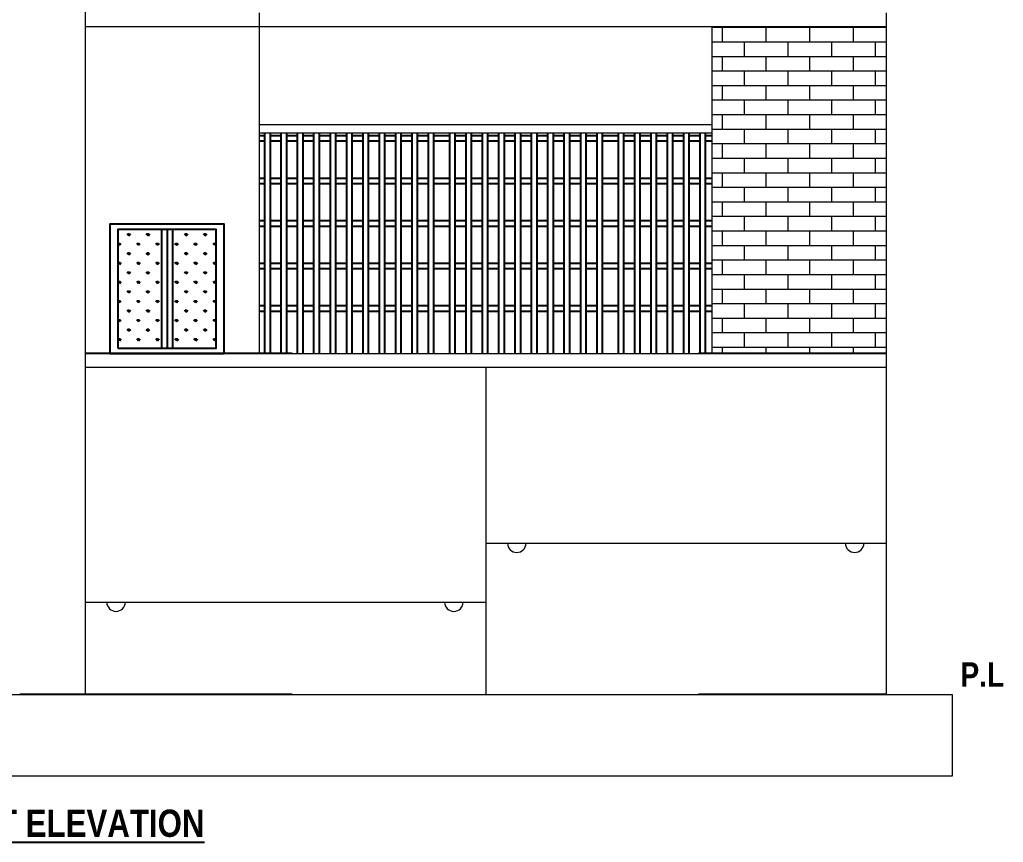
# Model space of a CAD drawing. Header units: inches. Extents: x -4010 to 92088, y -38563 to -1318.
# Drawn here: x 57715.7 to 58076.5, y -28588.3 to -28286.5 of the extents above; entities that cross this region are included whole.
import ezdxf

# ---------------------------------------------------------------- set-up
doc = ezdxf.new("R2010")
doc.units = ezdxf.units.IN
doc.header["$MEASUREMENT"] = 0
for name, color, linetype in [('Brick wall', 3, 'Continuous'), ('col', 5, 'Continuous'), ('TEX', 7, 'Continuous')]:
    doc.layers.add(name, color=color, linetype=linetype)
doc.layers.add('DIM', color=7, linetype='Continuous', lineweight=15)
doc.layers.add('RAIL', color=200, linetype='Continuous', lineweight=13)
doc.styles.get("Standard").update_dxf_attribs({"font": 'ARIALN.TTF'})
doc.styles.add('SW', font='swisscl.ttf')
pattern_1 = [(90, (57871.293, -29636.3253), (-3.500179, 3.500179), [0.928125, -6.072232]), (45, (57871.293, -29636.3253), (-3.500179, 3.500179), [0.928125, -4.021875]), (135, (57871.293, -29636.3253), (-3.500179, -3.500179), [0.928125, -4.021875])]

msp = doc.modelspace()

# ---------------------------------------------------------------- hatches: boundary and pattern name
at = {"layer": 'RAIL'}
h = msp.add_hatch(dxfattribs=at)
h.set_pattern_fill('AR-BRSTD', color=256, scale=2, style=0)
h.set_pattern_definition([(0, (3661.545, -6665.2594), (0, 5.334), []), (90, (3661.545, -6665.259), (-8, 5.334), [5.334, -5.334])])
h.paths.add_polyline_path([(57461.704, -28328), (57461.704, -28289), (57397.704, -28289), (57397.704, -28409), (57461.704, -28409)])
h.paths.add_polyline_path([(58033.704, -28289), (57969.704, -28289), (57969.704, -28409), (58033.704, -28409)])
at = {"layer": 'TEX'}
h = msp.add_hatch(dxfattribs=at)
h.set_pattern_fill('GRASS', color=256, scale=4.95, style=0)
h.set_pattern_definition(pattern_1)
h.paths.add_polyline_path([(57767.768, -28363.46), (57751.748, -28363.46), (57751.748, -28407.02), (57767.768, -28407.02)])
h = msp.add_hatch(dxfattribs=at)
h.set_pattern_fill('GRASS', color=256, scale=4.95, style=0)
h.set_pattern_definition(pattern_1)
h.paths.add_polyline_path([(57787.748, -28363.46), (57771.728, -28363.46), (57771.728, -28407.02), (57787.748, -28407.02)])

# ---------------------------------------------------------------- linework, layer by layer
at = {"layer": 'Brick wall'}
for p, q in [((57815.704, -28409), (57739.704, -28409)), ((58033.704, -28409), (57964.704, -28409)), ((57815.704, -28534), (57715.704, -28534)), ((58033.704, -28534), (57964.704, -28534))]:
    msp.add_line(p, q, dxfattribs=at)
at = {"layer": 'col'}
for p, q in [((57803.704, -28329), (57805.529, -28329)), ((57805.529, -28328), (57805.529, -28346.6)), ((57807.529, -28328), (57807.529, -28346.6)), ((57807.529, -28329), (57811.529, -28329)), ((57811.529, -28328), (57811.529, -28346.6)), ((57813.529, -28328), (57813.529, -28346.6)), ((57813.529, -28329), (57817.529, -28329)), ((57817.529, -28328), (57817.529, -28346.6)), ((57819.529, -28328), (57819.529, -28346.6)), ((57819.529, -28329), (57823.529, -28329)), ((57823.529, -28328), (57823.529, -28346.6)), ((57825.529, -28328), (57825.529, -28346.6)), ((57825.529, -28329), (57829.529, -28329)), ((57829.529, -28328), (57829.529, -28346.6)), ((57831.529, -28328), (57831.529, -28346.6)), ((57831.529, -28329), (57835.529, -28329)), ((57835.529, -28328), (57835.529, -28346.6)), ((57837.529, -28328), (57837.529, -28346.6)), ((57837.529, -28329), (57841.529, -28329)), ((57841.529, -28328), (57841.529, -28346.6)), ((57843.529, -28328), (57843.529, -28346.6)), ((57843.529, -28329), (57847.529, -28329)), ((57847.529, -28328), (57847.529, -28346.6)), ((57849.529, -28328), (57849.529, -28346.6)), ((57849.529, -28329), (57853.529, -28329)), ((57853.529, -28328), (57853.529, -28346.6)), ((57855.529, -28328), (57855.529, -28346.6)), ((57855.529, -28329), (57859.529, -28329)), ((57859.529, -28328), (57859.529, -28346.6)), ((57861.529, -28328), (57861.529, -28346.6)), ((57861.529, -28329), (57865.529, -28329)), ((57865.529, -28328), (57865.529, -28346.6)), ((57867.529, -28328), (57867.529, -28346.6)), ((57867.529, -28329), (57871.529, -28329)), ((57871.529, -28329), (57873.353, -28329)), ((57873.353, -28328), (57873.353, -28346.6)), ((57875.353, -28328), (57875.353, -28346.6)), ((57875.353, -28329), (57879.353, -28329)), ((57879.353, -28328), (57879.353, -28346.6)), ((57881.353, -28328), (57881.353, -28346.6)), ((57881.353, -28329), (57885.353, -28329)), ((57885.353, -28328), (57885.353, -28346.6)), ((57887.353, -28328), (57887.353, -28346.6)), ((57887.353, -28329), (57891.353, -28329)), ((57891.353, -28328), (57891.353, -28346.6)), ((57893.353, -28328), (57893.353, -28346.6)), ((57893.353, -28329), (57897.353, -28329)), ((57897.353, -28328), (57897.353, -28346.6)), ((57899.353, -28328), (57899.353, -28346.6)), ((57899.353, -28329), (57903.353, -28329)), ((57903.353, -28328), (57903.353, -28346.6)), ((57905.353, -28328), (57905.353, -28346.6)), ((57905.353, -28329), (57909.353, -28329)), ((57909.353, -28328), (57909.353, -28346.6)), ((57911.353, -28328), (57911.353, -28346.6)), ((57911.353, -28328), (57911.353, -28346.6)), ((57911.353, -28329), (57915.353, -28329)), ((57915.353, -28328), (57915.353, -28346.6)), ((57917.353, -28328), (57917.353, -28346.6)), ((57917.353, -28329), (57921.353, -28329)), ((57921.353, -28328), (57921.353, -28346.6)), ((57923.353, -28328), (57923.353, -28346.6)), ((57923.353, -28329), (57927.353, -28329)), ((57927.353, -28328), (57927.353, -28346.6)), ((57929.353, -28328), (57929.353, -28346.6)), ((57929.353, -28329), (57933.353, -28329)), ((57933.353, -28329), (57935.178, -28329)), ((57935.178, -28328), (57935.178, -28346.6)), ((57937.178, -28328), (57937.178, -28346.6)), ((57937.178, -28329), (57941.178, -28329)), ((57941.178, -28328), (57941.178, -28346.6)), ((57943.178, -28328), (57943.178, -28346.6)), ((57943.178, -28329), (57947.178, -28329)), ((57947.178, -28328), (57947.178, -28346.6)), ((57949.178, -28328), (57949.178, -28346.6)), ((57949.178, -28329), (57953.178, -28329)), ((57953.178, -28328), (57953.178, -28346.6)), ((57955.178, -28328), (57955.178, -28346.6)), ((57955.178, -28329), (57959.178, -28329)), ((57959.178, -28328), (57959.178, -28346.6)), ((57961.178, -28328), (57961.178, -28346.6)), ((57961.178, -28329), (57965.178, -28329)), ((57965.178, -28328), (57965.178, -28346.6)), ((57967.178, -28328), (57967.178, -28346.6)), ((57967.178, -28329), (57969.704, -28329)), ((57803.704, -28331), (57805.529, -28331)), ((57805.529, -28331), (57805.529, -28362.2)), ((57807.529, -28331), (57807.529, -28362.2)), ((57807.529, -28331), (57811.529, -28331)), ((57811.529, -28331), (57811.529, -28362.2)), ((57813.529, -28331), (57813.529, -28362.2)), ((57813.529, -28331), (57817.529, -28331)), ((57817.529, -28331), (57817.529, -28362.2)), ((57819.529, -28331), (57819.529, -28362.2)), ((57819.529, -28331), (57823.529, -28331)), ((57823.529, -28331), (57823.529, -28362.2)), ((57825.529, -28331), (57825.529, -28362.2)), ((57825.529, -28331), (57829.529, -28331)), ((57829.529, -28331), (57829.529, -28362.2)), ((57831.529, -28331), (57831.529, -28362.2)), ((57831.529, -28331), (57835.529, -28331)), ((57835.529, -28331), (57835.529, -28362.2)), ((57837.529, -28331), (57837.529, -28362.2)), ((57837.529, -28331), (57841.529, -28331)), ((57841.529, -28331), (57841.529, -28362.2)), ((57843.529, -28331), (57843.529, -28362.2)), ((57843.529, -28331), (57847.529, -28331)), ((57847.529, -28331), (57847.529, -28362.2)), ((57849.529, -28331), (57849.529, -28362.2)), ((57849.529, -28331), (57853.529, -28331)), ((57853.529, -28331), (57853.529, -28362.2)), ((57855.529, -28331), (57855.529, -28362.2)), ((57855.529, -28331), (57859.529, -28331)), ((57859.529, -28331), (57859.529, -28362.2)), ((57861.529, -28331), (57861.529, -28362.2)), ((57861.529, -28331), (57865.529, -28331)), ((57865.529, -28331), (57865.529, -28362.2)), ((57867.529, -28331), (57867.529, -28362.2)), ((57867.529, -28331), (57871.529, -28331)), ((57871.529, -28331), (57873.353, -28331)), ((57873.353, -28331), (57873.353, -28362.2)), ((57875.353, -28331), (57875.353, -28362.2)), ((57875.353, -28331), (57879.353, -28331)), ((57879.353, -28331), (57879.353, -28362.2)), ((57881.353, -28331), (57881.353, -28362.2)), ((57881.353, -28331), (57885.353, -28331)), ((57885.353, -28331), (57885.353, -28362.2)), ((57887.353, -28331), (57887.353, -28362.2)), ((57887.353, -28331), (57891.353, -28331)), ((57891.353, -28331), (57891.353, -28362.2)), ((57893.353, -28331), (57893.353, -28362.2)), ((57893.353, -28331), (57897.353, -28331)), ((57897.353, -28331), (57897.353, -28362.2)), ((57899.353, -28331), (57899.353, -28362.2)), ((57899.353, -28331), (57903.353, -28331)), ((57903.353, -28331), (57903.353, -28362.2)), ((57905.353, -28331), (57905.353, -28362.2)), ((57905.353, -28331), (57909.353, -28331)), ((57909.353, -28331), (57909.353, -28362.2)), ((57911.353, -28331), (57911.353, -28362.2)), ((57911.353, -28331), (57911.353, -28362.2)), ((57911.353, -28331), (57915.353, -28331)), ((57915.353, -28331), (57915.353, -28362.2)), ((57917.353, -28331), (57917.353, -28362.2)), ((57917.353, -28331), (57921.353, -28331)), ((57921.353, -28331), (57921.353, -28362.2)), ((57923.353, -28331), (57923.353, -28362.2)), ((57923.353, -28331), (57927.353, -28331)), ((57927.353, -28331), (57927.353, -28362.2)), ((57929.353, -28331), (57929.353, -28362.2)), ((57929.353, -28331), (57933.353, -28331)), ((57933.353, -28331), (57935.178, -28331)), ((57935.178, -28331), (57935.178, -28362.2)), ((57937.178, -28331), (57937.178, -28362.2)), ((57937.178, -28331), (57941.178, -28331)), ((57941.178, -28331), (57941.178, -28362.2)), ((57943.178, -28331), (57943.178, -28362.2)), ((57943.178, -28331), (57947.178, -28331)), ((57947.178, -28331), (57947.178, -28362.2)), ((57949.178, -28331), (57949.178, -28362.2)), ((57949.178, -28331), (57953.178, -28331)), ((57953.178, -28331), (57953.178, -28362.2)), ((57955.178, -28331), (57955.178, -28362.2)), ((57955.178, -28331), (57959.178, -28331)), ((57959.178, -28331), (57959.178, -28362.2)), ((57961.178, -28331), (57961.178, -28362.2)), ((57961.178, -28331), (57965.178, -28331)), ((57965.178, -28331), (57965.178, -28362.2)), ((57967.178, -28331), (57967.178, -28362.2)), ((57967.178, -28331), (57969.704, -28331)), ((57803.704, -28344.6), (57805.529, -28344.6)), ((57803.704, -28346.6), (57805.529, -28346.6)), ((57805.529, -28346.6), (57805.529, -28377.8)), ((57807.529, -28344.6), (57811.529, -28344.6)), ((57807.529, -28346.6), (57807.529, -28377.8)), ((57807.529, -28346.6), (57811.529, -28346.6)), ((57811.529, -28346.6), (57811.529, -28377.8)), ((57813.529, -28344.6), (57817.529, -28344.6)), ((57813.529, -28346.6), (57813.529, -28377.8)), ((57813.529, -28346.6), (57817.529, -28346.6)), ((57817.529, -28346.6), (57817.529, -28377.8)), ((57819.529, -28344.6), (57823.529, -28344.6)), ((57819.529, -28346.6), (57819.529, -28377.8)), ((57819.529, -28346.6), (57823.529, -28346.6)), ((57823.529, -28346.6), (57823.529, -28377.8)), ((57825.529, -28344.6), (57829.529, -28344.6)), ((57825.529, -28346.6), (57825.529, -28377.8)), ((57825.529, -28346.6), (57829.529, -28346.6)), ((57829.529, -28346.6), (57829.529, -28377.8)), ((57831.529, -28344.6), (57835.529, -28344.6)), ((57831.529, -28346.6), (57831.529, -28377.8)), ((57831.529, -28346.6), (57835.529, -28346.6)), ((57835.529, -28346.6), (57835.529, -28377.8)), ((57837.529, -28344.6), (57841.529, -28344.6)), ((57837.529, -28346.6), (57837.529, -28377.8)), ((57837.529, -28346.6), (57841.529, -28346.6)), ((57841.529, -28346.6), (57841.529, -28377.8)), ((57843.529, -28344.6), (57847.529, -28344.6)), ((57843.529, -28346.6), (57843.529, -28377.8)), ((57843.529, -28346.6), (57847.529, -28346.6)), ((57847.529, -28346.6), (57847.529, -28377.8)), ((57849.529, -28344.6), (57853.529, -28344.6)), ((57849.529, -28346.6), (57849.529, -28377.8)), ((57849.529, -28346.6), (57853.529, -28346.6)), ((57853.529, -28346.6), (57853.529, -28377.8)), ((57855.529, -28344.6), (57859.529, -28344.6)), ((57855.529, -28346.6), (57855.529, -28377.8)), ((57855.529, -28346.6), (57859.529, -28346.6)), ((57859.529, -28346.6), (57859.529, -28377.8)), ((57861.529, -28344.6), (57865.529, -28344.6)), ((57861.529, -28346.6), (57861.529, -28377.8)), ((57861.529, -28346.6), (57865.529, -28346.6)), ((57865.529, -28346.6), (57865.529, -28377.8)), ((57867.529, -28344.6), (57871.529, -28344.6)), ((57867.529, -28346.6), (57867.529, -28377.8)), ((57867.529, -28346.6), (57871.529, -28346.6)), ((57871.529, -28344.6), (57873.353, -28344.6)), ((57871.529, -28346.6), (57873.353, -28346.6)), ((57873.353, -28346.6), (57873.353, -28377.8)), ((57875.353, -28344.6), (57879.353, -28344.6)), ((57875.353, -28346.6), (57875.353, -28377.8)), ((57875.353, -28346.6), (57879.353, -28346.6)), ((57879.353, -28346.6), (57879.353, -28377.8)), ((57881.353, -28344.6), (57885.353, -28344.6)), ((57881.353, -28346.6), (57881.353, -28377.8)), ((57881.353, -28346.6), (57885.353, -28346.6)), ((57885.353, -28346.6), (57885.353, -28377.8)), ((57887.353, -28344.6), (57891.353, -28344.6)), ((57887.353, -28346.6), (57887.353, -28377.8)), ((57887.353, -28346.6), (57891.353, -28346.6)), ((57891.353, -28346.6), (57891.353, -28377.8)), ((57893.353, -28344.6), (57897.353, -28344.6)), ((57893.353, -28346.6), (57893.353, -28377.8)), ((57893.353, -28346.6), (57897.353, -28346.6)), ((57897.353, -28346.6), (57897.353, -28377.8)), ((57899.353, -28344.6), (57903.353, -28344.6)), ((57899.353, -28346.6), (57899.353, -28377.8)), ((57899.353, -28346.6), (57903.353, -28346.6)), ((57903.353, -28346.6), (57903.353, -28377.8)), ((57905.353, -28344.6), (57909.353, -28344.6)), ((57905.353, -28346.6), (57905.353, -28377.8)), ((57905.353, -28346.6), (57909.353, -28346.6)), ((57909.353, -28346.6), (57909.353, -28377.8)), ((57911.353, -28344.6), (57915.353, -28344.6)), ((57911.353, -28346.6), (57911.353, -28377.8)), ((57911.353, -28346.6), (57911.353, -28377.8)), ((57911.353, -28346.6), (57915.353, -28346.6)), ((57915.353, -28346.6), (57915.353, -28377.8)), ((57917.353, -28344.6), (57921.353, -28344.6)), ((57917.353, -28346.6), (57917.353, -28377.8)), ((57917.353, -28346.6), (57921.353, -28346.6)), ((57921.353, -28346.6), (57921.353, -28377.8)), ((57923.353, -28344.6), (57927.353, -28344.6)), ((57923.353, -28346.6), (57923.353, -28377.8)), ((57923.353, -28346.6), (57927.353, -28346.6)), ((57927.353, -28346.6), (57927.353, -28377.8)), ((57929.353, -28344.6), (57933.353, -28344.6)), ((57929.353, -28346.6), (57929.353, -28377.8)), ((57929.353, -28346.6), (57933.353, -28346.6)), ((57933.353, -28344.6), (57935.178, -28344.6)), ((57933.353, -28346.6), (57935.178, -28346.6)), ((57935.178, -28346.6), (57935.178, -28377.8)), ((57937.178, -28344.6), (57941.178, -28344.6)), ((57937.178, -28346.6), (57937.178, -28377.8)), ((57937.178, -28346.6), (57941.178, -28346.6)), ((57941.178, -28346.6), (57941.178, -28377.8)), ((57943.178, -28344.6), (57947.178, -28344.6)), ((57943.178, -28346.6), (57943.178, -28377.8)), ((57943.178, -28346.6), (57947.178, -28346.6)), ((57947.178, -28346.6), (57947.178, -28377.8)), ((57949.178, -28344.6), (57953.178, -28344.6)), ((57949.178, -28346.6), (57949.178, -28377.8)), ((57949.178, -28346.6), (57953.178, -28346.6)), ((57953.178, -28346.6), (57953.178, -28377.8)), ((57955.178, -28344.6), (57959.178, -28344.6)), ((57955.178, -28346.6), (57955.178, -28377.8)), ((57955.178, -28346.6), (57959.178, -28346.6)), ((57959.178, -28346.6), (57959.178, -28377.8)), ((57961.178, -28344.6), (57965.178, -28344.6)), ((57961.178, -28346.6), (57961.178, -28377.8)), ((57961.178, -28346.6), (57965.178, -28346.6)), ((57965.178, -28346.6), (57965.178, -28377.8)), ((57967.178, -28344.6), (57969.704, -28344.6)), ((57967.178, -28346.6), (57967.178, -28377.8)), ((57967.178, -28346.6), (57969.704, -28346.6)), ((57803.704, -28360.2), (57805.529, -28360.2)), ((57807.529, -28360.2), (57811.529, -28360.2)), ((57813.529, -28360.2), (57817.529, -28360.2)), ((57819.529, -28360.2), (57823.529, -28360.2)), ((57825.529, -28360.2), (57829.529, -28360.2)), ((57831.529, -28360.2), (57835.529, -28360.2)), ((57837.529, -28360.2), (57841.529, -28360.2)), ((57843.529, -28360.2), (57847.529, -28360.2)), ((57849.529, -28360.2), (57853.529, -28360.2)), ((57855.529, -28360.2), (57859.529, -28360.2)), ((57861.529, -28360.2), (57865.529, -28360.2)), ((57867.529, -28360.2), (57871.529, -28360.2)), ((57871.529, -28360.2), (57873.353, -28360.2)), ((57875.353, -28360.2), (57879.353, -28360.2)), ((57881.353, -28360.2), (57885.353, -28360.2)), ((57887.353, -28360.2), (57891.353, -28360.2)), ((57893.353, -28360.2), (57897.353, -28360.2)), ((57899.353, -28360.2), (57903.353, -28360.2)), ((57905.353, -28360.2), (57909.353, -28360.2)), ((57911.353, -28360.2), (57915.353, -28360.2)), ((57917.353, -28360.2), (57921.353, -28360.2)), ((57923.353, -28360.2), (57927.353, -28360.2)), ((57929.353, -28360.2), (57933.353, -28360.2)), ((57933.353, -28360.2), (57935.178, -28360.2)), ((57937.178, -28360.2), (57941.178, -28360.2)), ((57943.178, -28360.2), (57947.178, -28360.2)), ((57949.178, -28360.2), (57953.178, -28360.2)), ((57955.178, -28360.2), (57959.178, -28360.2)), ((57961.178, -28360.2), (57965.178, -28360.2)), ((57967.178, -28360.2), (57969.704, -28360.2)), ((57803.704, -28362.2), (57805.529, -28362.2)), ((57805.529, -28362.2), (57805.529, -28393.4)), ((57807.529, -28362.2), (57807.529, -28393.4)), ((57807.529, -28362.2), (57811.529, -28362.2)), ((57811.529, -28362.2), (57811.529, -28393.4)), ((57813.529, -28362.2), (57813.529, -28393.4)), ((57813.529, -28362.2), (57817.529, -28362.2)), ((57817.529, -28362.2), (57817.529, -28393.4)), ((57819.529, -28362.2), (57819.529, -28393.4)), ((57819.529, -28362.2), (57823.529, -28362.2)), ((57823.529, -28362.2), (57823.529, -28393.4)), ((57825.529, -28362.2), (57825.529, -28393.4)), ((57825.529, -28362.2), (57829.529, -28362.2)), ((57829.529, -28362.2), (57829.529, -28393.4)), ((57831.529, -28362.2), (57831.529, -28393.4)), ((57831.529, -28362.2), (57835.529, -28362.2)), ((57835.529, -28362.2), (57835.529, -28393.4)), ((57837.529, -28362.2), (57837.529, -28393.4)), ((57837.529, -28362.2), (57841.529, -28362.2)), ((57841.529, -28362.2), (57841.529, -28393.4)), ((57843.529, -28362.2), (57843.529, -28393.4)), ((57843.529, -28362.2), (57847.529, -28362.2)), ((57847.529, -28362.2), (57847.529, -28393.4)), ((57849.529, -28362.2), (57849.529, -28393.4)), ((57849.529, -28362.2), (57853.529, -28362.2)), ((57853.529, -28362.2), (57853.529, -28393.4)), ((57855.529, -28362.2), (57855.529, -28393.4)), ((57855.529, -28362.2), (57859.529, -28362.2)), ((57859.529, -28362.2), (57859.529, -28393.4)), ((57861.529, -28362.2), (57861.529, -28393.4)), ((57861.529, -28362.2), (57865.529, -28362.2)), ((57865.529, -28362.2), (57865.529, -28393.4)), ((57867.529, -28362.2), (57867.529, -28393.4)), ((57867.529, -28362.2), (57871.529, -28362.2)), ((57871.529, -28362.2), (57873.353, -28362.2)), ((57873.353, -28362.2), (57873.353, -28393.4)), ((57875.353, -28362.2), (57875.353, -28393.4)), ((57875.353, -28362.2), (57879.353, -28362.2)), ((57879.353, -28362.2), (57879.353, -28393.4)), ((57881.353, -28362.2), (57881.353, -28393.4)), ((57881.353, -28362.2), (57885.353, -28362.2)), ((57885.353, -28362.2), (57885.353, -28393.4)), ((57887.353, -28362.2), (57887.353, -28393.4)), ((57887.353, -28362.2), (57891.353, -28362.2)), ((57891.353, -28362.2), (57891.353, -28393.4)), ((57893.353, -28362.2), (57893.353, -28393.4)), ((57893.353, -28362.2), (57897.353, -28362.2)), ((57897.353, -28362.2), (57897.353, -28393.4)), ((57899.353, -28362.2), (57899.353, -28393.4)), ((57899.353, -28362.2), (57903.353, -28362.2)), ((57903.353, -28362.2), (57903.353, -28393.4)), ((57905.353, -28362.2), (57905.353, -28393.4)), ((57905.353, -28362.2), (57909.353, -28362.2)), ((57909.353, -28362.2), (57909.353, -28393.4)), ((57911.353, -28362.2), (57911.353, -28393.4)), ((57911.353, -28362.2), (57911.353, -28393.4)), ((57911.353, -28362.2), (57915.353, -28362.2)), ((57915.353, -28362.2), (57915.353, -28393.4)), ((57917.353, -28362.2), (57917.353, -28393.4)), ((57917.353, -28362.2), (57921.353, -28362.2)), ((57921.353, -28362.2), (57921.353, -28393.4)), ((57923.353, -28362.2), (57923.353, -28393.4)), ((57923.353, -28362.2), (57927.353, -28362.2)), ((57927.353, -28362.2), (57927.353, -28393.4)), ((57929.353, -28362.2), (57929.353, -28393.4)), ((57929.353, -28362.2), (57933.353, -28362.2)), ((57933.353, -28362.2), (57935.178, -28362.2)), ((57935.178, -28362.2), (57935.178, -28393.4)), ((57937.178, -28362.2), (57937.178, -28393.4)), ((57937.178, -28362.2), (57941.178, -28362.2)), ((57941.178, -28362.2), (57941.178, -28393.4)), ((57943.178, -28362.2), (57943.178, -28393.4)), ((57943.178, -28362.2), (57947.178, -28362.2)), ((57947.178, -28362.2), (57947.178, -28393.4)), ((57949.178, -28362.2), (57949.178, -28393.4)), ((57949.178, -28362.2), (57953.178, -28362.2)), ((57953.178, -28362.2), (57953.178, -28393.4)), ((57955.178, -28362.2), (57955.178, -28393.4)), ((57955.178, -28362.2), (57959.178, -28362.2)), ((57959.178, -28362.2), (57959.178, -28393.4)), ((57961.178, -28362.2), (57961.178, -28393.4)), ((57961.178, -28362.2), (57965.178, -28362.2)), ((57965.178, -28362.2), (57965.178, -28393.4)), ((57967.178, -28362.2), (57967.178, -28393.4)), ((57967.178, -28362.2), (57969.704, -28362.2)), ((57803.704, -28375.8), (57805.529, -28375.8)), ((57807.529, -28375.8), (57811.529, -28375.8)), ((57813.529, -28375.8), (57817.529, -28375.8)), ((57819.529, -28375.8), (57823.529, -28375.8)), ((57825.529, -28375.8), (57829.529, -28375.8)), ((57831.529, -28375.8), (57835.529, -28375.8)), ((57837.529, -28375.8), (57841.529, -28375.8)), ((57843.529, -28375.8), (57847.529, -28375.8)), ((57849.529, -28375.8), (57853.529, -28375.8)), ((57855.529, -28375.8), (57859.529, -28375.8)), ((57861.529, -28375.8), (57865.529, -28375.8)), ((57867.529, -28375.8), (57871.529, -28375.8)), ((57871.529, -28375.8), (57873.353, -28375.8)), ((57875.353, -28375.8), (57879.353, -28375.8)), ((57881.353, -28375.8), (57885.353, -28375.8)), ((57887.353, -28375.8), (57891.353, -28375.8)), ((57893.353, -28375.8), (57897.353, -28375.8)), ((57899.353, -28375.8), (57903.353, -28375.8)), ((57905.353, -28375.8), (57909.353, -28375.8)), ((57911.353, -28375.8), (57915.353, -28375.8)), ((57917.353, -28375.8), (57921.353, -28375.8)), ((57923.353, -28375.8), (57927.353, -28375.8)), ((57929.353, -28375.8), (57933.353, -28375.8)), ((57933.353, -28375.8), (57935.178, -28375.8)), ((57937.178, -28375.8), (57941.178, -28375.8)), ((57943.178, -28375.8), (57947.178, -28375.8)), ((57949.178, -28375.8), (57953.178, -28375.8)), ((57955.178, -28375.8), (57959.178, -28375.8)), ((57961.178, -28375.8), (57965.178, -28375.8)), ((57967.178, -28375.8), (57969.704, -28375.8)), ((57803.704, -28377.8), (57805.529, -28377.8)), ((57805.529, -28377.8), (57805.529, -28409)), ((57807.529, -28377.8), (57807.529, -28409)), ((57807.529, -28377.8), (57811.529, -28377.8)), ((57811.529, -28377.8), (57811.529, -28409)), ((57813.529, -28377.8), (57813.529, -28409)), ((57813.529, -28377.8), (57817.529, -28377.8)), ((57817.529, -28377.8), (57817.529, -28409)), ((57819.529, -28377.8), (57819.529, -28409)), ((57819.529, -28377.8), (57823.529, -28377.8)), ((57823.529, -28377.8), (57823.529, -28409)), ((57825.529, -28377.8), (57825.529, -28409)), ((57825.529, -28377.8), (57829.529, -28377.8)), ((57829.529, -28377.8), (57829.529, -28409)), ((57831.529, -28377.8), (57831.529, -28409)), ((57831.529, -28377.8), (57835.529, -28377.8)), ((57835.529, -28377.8), (57835.529, -28409)), ((57837.529, -28377.8), (57837.529, -28409)), ((57837.529, -28377.8), (57841.529, -28377.8)), ((57841.529, -28377.8), (57841.529, -28409)), ((57843.529, -28377.8), (57843.529, -28409)), ((57843.529, -28377.8), (57847.529, -28377.8)), ((57847.529, -28377.8), (57847.529, -28409)), ((57849.529, -28377.8), (57849.529, -28409)), ((57849.529, -28377.8), (57853.529, -28377.8)), ((57853.529, -28377.8), (57853.529, -28409)), ((57855.529, -28377.8), (57855.529, -28409)), ((57855.529, -28377.8), (57859.529, -28377.8)), ((57859.529, -28377.8), (57859.529, -28409)), ((57861.529, -28377.8), (57861.529, -28409)), ((57861.529, -28377.8), (57865.529, -28377.8)), ((57865.529, -28377.8), (57865.529, -28409)), ((57867.529, -28377.8), (57867.529, -28409)), ((57867.529, -28377.8), (57871.529, -28377.8)), ((57871.529, -28377.8), (57873.353, -28377.8)), ((57873.353, -28377.8), (57873.353, -28409)), ((57875.353, -28377.8), (57875.353, -28409)), ((57875.353, -28377.8), (57879.353, -28377.8)), ((57879.353, -28377.8), (57879.353, -28409)), ((57881.353, -28377.8), (57881.353, -28409)), ((57881.353, -28377.8), (57885.353, -28377.8)), ((57885.353, -28377.8), (57885.353, -28409)), ((57887.353, -28377.8), (57887.353, -28409)), ((57887.353, -28377.8), (57891.353, -28377.8)), ((57891.353, -28377.8), (57891.353, -28409)), ((57893.353, -28377.8), (57893.353, -28409)), ((57893.353, -28377.8), (57897.353, -28377.8)), ((57897.353, -28377.8), (57897.353, -28409)), ((57899.353, -28377.8), (57899.353, -28409)), ((57899.353, -28377.8), (57903.353, -28377.8)), ((57903.353, -28377.8), (57903.353, -28409)), ((57905.353, -28377.8), (57905.353, -28409)), ((57905.353, -28377.8), (57909.353, -28377.8)), ((57909.353, -28377.8), (57909.353, -28409)), ((57911.353, -28377.8), (57911.353, -28409)), ((57911.353, -28377.8), (57911.353, -28409)), ((57911.353, -28377.8), (57915.353, -28377.8)), ((57915.353, -28377.8), (57915.353, -28409)), ((57917.353, -28377.8), (57917.353, -28409)), ((57917.353, -28377.8), (57921.353, -28377.8)), ((57921.353, -28377.8), (57921.353, -28409)), ((57923.353, -28377.8), (57923.353, -28409)), ((57923.353, -28377.8), (57927.353, -28377.8)), ((57927.353, -28377.8), (57927.353, -28409)), ((57929.353, -28377.8), (57929.353, -28409)), ((57929.353, -28377.8), (57933.353, -28377.8)), ((57933.353, -28377.8), (57935.178, -28377.8)), ((57935.178, -28377.8), (57935.178, -28409)), ((57937.178, -28377.8), (57937.178, -28409)), ((57937.178, -28377.8), (57941.178, -28377.8)), ((57941.178, -28377.8), (57941.178, -28409)), ((57943.178, -28377.8), (57943.178, -28409)), ((57943.178, -28377.8), (57947.178, -28377.8)), ((57947.178, -28377.8), (57947.178, -28409)), ((57949.178, -28377.8), (57949.178, -28409)), ((57949.178, -28377.8), (57953.178, -28377.8)), ((57953.178, -28377.8), (57953.178, -28409)), ((57955.178, -28377.8), (57955.178, -28409)), ((57955.178, -28377.8), (57959.178, -28377.8)), ((57959.178, -28377.8), (57959.178, -28409)), ((57961.178, -28377.8), (57961.178, -28409)), ((57961.178, -28377.8), (57965.178, -28377.8)), ((57965.178, -28377.8), (57965.178, -28409)), ((57967.178, -28377.8), (57967.178, -28409)), ((57967.178, -28377.8), (57969.704, -28377.8)), ((57803.704, -28391.4), (57805.529, -28391.4)), ((57803.704, -28393.4), (57805.529, -28393.4)), ((57807.529, -28391.4), (57811.529, -28391.4)), ((57807.529, -28393.4), (57811.529, -28393.4)), ((57813.529, -28391.4), (57817.529, -28391.4)), ((57813.529, -28393.4), (57817.529, -28393.4)), ((57819.529, -28391.4), (57823.529, -28391.4)), ((57819.529, -28393.4), (57823.529, -28393.4)), ((57825.529, -28391.4), (57829.529, -28391.4)), ((57825.529, -28393.4), (57829.529, -28393.4)), ((57831.529, -28391.4), (57835.529, -28391.4)), ((57831.529, -28393.4), (57835.529, -28393.4)), ((57837.529, -28391.4), (57841.529, -28391.4)), ((57837.529, -28393.4), (57841.529, -28393.4)), ((57843.529, -28391.4), (57847.529, -28391.4)), ((57843.529, -28393.4), (57847.529, -28393.4)), ((57849.529, -28391.4), (57853.529, -28391.4)), ((57849.529, -28393.4), (57853.529, -28393.4)), ((57855.529, -28391.4), (57859.529, -28391.4)), ((57855.529, -28393.4), (57859.529, -28393.4)), ((57861.529, -28391.4), (57865.529, -28391.4)), ((57861.529, -28393.4), (57865.529, -28393.4)), ((57867.529, -28391.4), (57871.529, -28391.4)), ((57867.529, -28393.4), (57871.529, -28393.4)), ((57871.529, -28391.4), (57873.353, -28391.4)), ((57871.529, -28393.4), (57873.353, -28393.4)), ((57875.353, -28391.4), (57879.353, -28391.4)), ((57875.353, -28393.4), (57879.353, -28393.4)), ((57881.353, -28391.4), (57885.353, -28391.4)), ((57881.353, -28393.4), (57885.353, -28393.4)), ((57887.353, -28391.4), (57891.353, -28391.4)), ((57887.353, -28393.4), (57891.353, -28393.4)), ((57893.353, -28391.4), (57897.353, -28391.4)), ((57893.353, -28393.4), (57897.353, -28393.4)), ((57899.353, -28391.4), (57903.353, -28391.4)), ((57899.353, -28393.4), (57903.353, -28393.4)), ((57905.353, -28391.4), (57909.353, -28391.4)), ((57905.353, -28393.4), (57909.353, -28393.4)), ((57911.353, -28391.4), (57915.353, -28391.4)), ((57911.353, -28393.4), (57915.353, -28393.4)), ((57917.353, -28391.4), (57921.353, -28391.4)), ((57917.353, -28393.4), (57921.353, -28393.4)), ((57923.353, -28391.4), (57927.353, -28391.4)), ((57923.353, -28393.4), (57927.353, -28393.4)), ((57929.353, -28391.4), (57933.353, -28391.4)), ((57929.353, -28393.4), (57933.353, -28393.4)), ((57933.353, -28391.4), (57935.178, -28391.4)), ((57933.353, -28393.4), (57935.178, -28393.4)), ((57937.178, -28391.4), (57941.178, -28391.4)), ((57937.178, -28393.4), (57941.178, -28393.4)), ((57943.178, -28391.4), (57947.178, -28391.4)), ((57943.178, -28393.4), (57947.178, -28393.4)), ((57949.178, -28391.4), (57953.178, -28391.4)), ((57949.178, -28393.4), (57953.178, -28393.4)), ((57955.178, -28391.4), (57959.178, -28391.4)), ((57955.178, -28393.4), (57959.178, -28393.4)), ((57961.178, -28391.4), (57965.178, -28391.4)), ((57961.178, -28393.4), (57965.178, -28393.4)), ((57967.178, -28391.4), (57969.704, -28391.4)), ((57967.178, -28393.4), (57969.704, -28393.4))]:
    msp.add_line(p, q, dxfattribs=at)
at = {"layer": 'RAIL'}
for p, q in [((57739.704, -28164), (57739.704, -28409)), ((57803.704, -28409), (57803.704, -28284)), ((57803.704, -28409), (57803.704, -28284)), ((58033.704, -28409), (58033.704, -28284)), ((58033.704, -28409), (58033.704, -28284)), ((57739.704, -28289), (58033.704, -28289)), ((57739.704, -28289), (57739.704, -28534)), ((57739.704, -28289), (58033.704, -28289)), ((57969.704, -28409), (57969.704, -28289)), ((57969.704, -28409), (57969.704, -28289)), ((57803.704, -28325), (57969.704, -28325)), ((57803.704, -28325), (57911.822, -28325)), ((57865.529, -28325), (57969.704, -28325)), ((57803.704, -28328), (57969.704, -28328)), ((57803.704, -28328), (57911.822, -28328)), ((57865.529, -28328), (57969.704, -28328)), ((57751.748, -28363.46), (57751.748, -28407.02)), ((57787.748, -28407.02), (57787.748, -28363.46)), ((57739.704, -28409), (58033.704, -28409)), ((57739.704, -28409), (58033.704, -28409)), ((58033.704, -28534), (58033.704, -28409)), ((57739.704, -28414), (58033.704, -28414)), ((57886.704, -28414), (57886.704, -28534)), ((57886.704, -28478.546), (57971.074, -28478.546)), ((57949.335, -28478.546), (58033.704, -28478.546)), ((57739.704, -28500.156), (57824.074, -28500.156)), ((57802.335, -28500.156), (57886.704, -28500.156)), ((57397.704, -28534), (58033.704, -28534)), ((58033.704, -28534), (58057.704, -28534)), ((58057.704, -28534), (58057.704, -28564)), ((58057.704, -28564), (57373.704, -28564))]:
    msp.add_line(p, q, dxfattribs=at)
for centre in [(57898.04, -28478.546), (58021.951, -28478.546), (57751.04, -28500.156), (57874.951, -28500.156)]:
    msp.add_arc(centre, 3.393, 180, 0, dxfattribs=at)
at = {"layer": 'TEX'}
for p, q in [((57767.768, -28363.46), (57767.768, -28407.02)), ((57769.748, -28363.46), (57769.748, -28407.02)), ((57771.728, -28363.46), (57771.728, -28407.02))]:
    msp.add_line(p, q, dxfattribs=at)
for points in [[(57748.748, -28409), (57790.748, -28409), (57790.748, -28361.48), (57748.748, -28361.48)], [(57751.748, -28407.02), (57787.748, -28407.02), (57787.748, -28363.46), (57751.748, -28363.46)]]:
    msp.add_lwpolyline(points, close=True, dxfattribs=at)

# ---------------------------------------------------------------- texts
at = {"layer": 'DIM', "insert": (58060.774, -28522.221), "char_height": 9, "attachment_point": 1}
msp.add_mtext('{\\fArial Narrow|b1|i0|c0|p34;P.L}', dxfattribs=at)
at = {"layer": 'TEX', "insert": (57729.382, -28581.331), "char_height": 10, "width": 264.64327, "attachment_point": 5, "style": 'SW'}
msp.add_mtext('{\\fArial Narrow|b1|i0|c0|p34;\\LFRONT ELEVATION}', dxfattribs=at)

doc.saveas('drawing.dxf')
